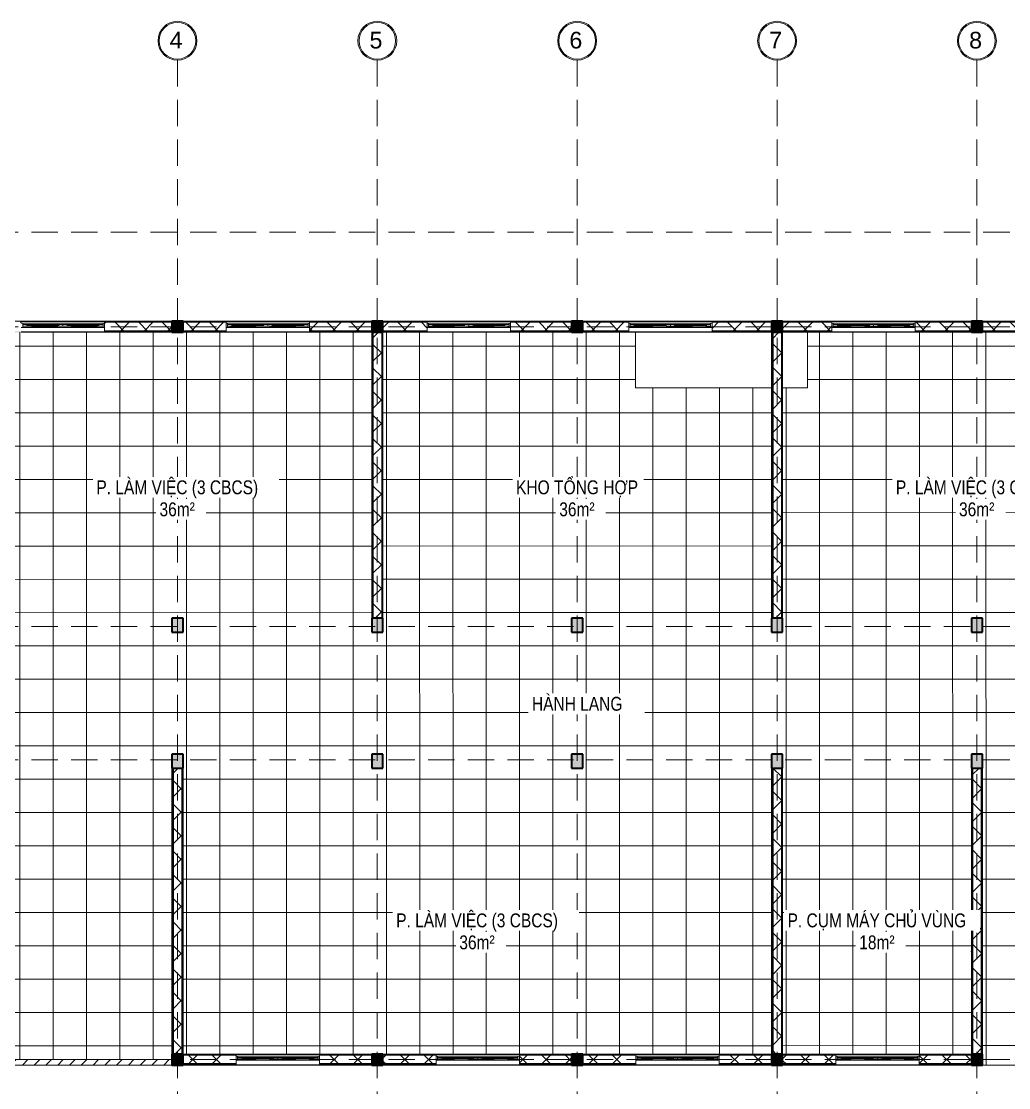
# Model space of a CAD drawing. Header units: millimetres. Extents: x -15725 to 47878, y -10955 to 18700.
# Drawn here: x 8838 to 26621, y -506 to 18700 of the extents above; entities that cross this region are included whole.
import ezdxf

# ---------------------------------------------------------------- set-up
doc = ezdxf.new("R2010")
doc.units = ezdxf.units.MM
doc.linetypes.add('Hidden', pattern=[714.375, 476.25, -238.125])
for name, color, linetype, lineweight in [('A-FLOR', 7, 'Continuous', 9), ('A-FLOR-PATT', 7, 'Continuous', 9), ('A-GLAZ', 7, 'Continuous', 18), ('A-WALL', 7, 'Continuous', 25), ('A-WALL-PATT', 7, 'Continuous', 18), ('G-ANNO-TEXT', 7, 'Continuous', 9), ('S-COLS', 7, 'Continuous', 25), ('S-GRID', 7, 'Continuous', 9), ('S-GRID-IDEN', 7, 'Continuous', 9)]:
    doc.layers.add(name, color=color, linetype=linetype, lineweight=lineweight)
doc.styles.add('Arial_1', font='arial.ttf', dxfattribs={"height": 300})
doc.styles.add('Arial_2', font='arial.ttf', dxfattribs={"width": 0.8, "height": 250})
doc.styles.add('Arial_3', font='arial.ttf', dxfattribs={"width": 0.8, "height": 250})
pattern_1 = [(0, (26776.95, 0), (406.4, 101.6), [33.528, -271.272, 33.528, -271.272, -1625.6]), (0, (26776.95, 0), (406.4, 101.6), [-609.6, 33.528, -576.072, 33.528, -271.272, -711.2]), (0, (26776.95, 0), (406.4, 101.6), [-1524, 33.528, -169.672, 33.528, -474.472]), (120, (26929.35, 50.8), (-291.1882, 301.15272), [33.528, -271.272, 33.528, -271.272, -1625.6]), (120, (26929.35, 50.8), (-291.1882, 301.15272), [-609.6, 33.528, -576.072, 33.528, -271.272, -711.2]), (120, (26929.35, 50.8), (-291.1882, 301.15272), [-1524, 33.528, -169.672, 33.528, -474.472]), (240, (26980.15, 254), (-115.2118, -402.75272), [33.528, -271.272, 33.528, -271.272, -1625.6]), (240, (26980.15, 254), (-115.2118, -402.75272), [-609.6, 33.528, -576.072, 33.528, -271.272, -711.2]), (240, (26980.15, 254), (-115.2118, -402.75272), [-1524, 33.528, -169.672, 33.528, -474.472])]
pattern_2 = [(45, (26776.95, 0), (-212.132, 212.132), []), (135, (26776.95, 0), (-212.132, -212.132), [])]

# ---------------------------------------------------------------- blocks, each defined once
blk = doc.blocks.new('CUA SO 2 CANH NHOM KINH O O THOANG - S1_1500x1800-2404851-05_MẶT BẰNG TẦNG ÁP MÁI')
at = {"layer": 'A-GLAZ'}
for p, q in [((-725, 63), (-750, 63)), ((-725, -13), (-725, 63)), ((-649, 37.5), (-725, 37.5)), ((-725, 37.5), (-725, 12.5)), ((-725, 12.5), (-649, 12.5)), ((-649, 12.5), (-649, 37.5)), ((-76, 27.5), (-649, 27.5)), ((-649, 27.5), (-649, 22.5)), ((-649, 22.5), (-76, 22.5)), ((0, 37.5), (-76, 37.5)), ((-76, 37.5), (-76, 12.5)), ((-76, 22.5), (-76, 27.5)), ((-76, 12.5), (0, 12.5)), ((0, 12.5), (0, 37.5)), ((76, 37.5), (0, 37.5)), ((0, 37.5), (0, 12.5)), ((0, 12.5), (76, 12.5)), ((76, 12.5), (76, 37.5)), ((649, 27.5), (76, 27.5)), ((76, 27.5), (76, 22.5)), ((76, 22.5), (649, 22.5)), ((725, 37.5), (649, 37.5)), ((649, 37.5), (649, 12.5)), ((649, 22.5), (649, 27.5)), ((649, 12.5), (725, 12.5)), ((750, 63), (725, 63)), ((725, 63), (725, -13)), ((725, 12.5), (725, 37.5)), ((-750, -13), (-725, -13)), ((725, -13), (750, -13))]:
    blk.add_line(p, q, dxfattribs=at)
at = {"layer": 'A-GLAZ', "lineweight": 9}
for p, q in [((-725, 63), (725, 63)), ((-649, 37.5), (-76, 37.5)), ((-76, 12.5), (-649, 12.5)), ((76, 37.5), (649, 37.5)), ((649, 12.5), (76, 12.5)), ((725, -13), (-725, -13))]:
    blk.add_line(p, q, dxfattribs=at)
blk = doc.blocks.new('M_Concrete-Rectangular-Column - COT200X200-2391835-05_MẶT BẰNG TẦNG ÁP MÁI')
at = {"layer": 'S-COLS', "lineweight": 35}
blk.add_hatch(color=256, dxfattribs=at).paths.add_polyline_path([(100, -100), (100, 100), (-100, 100), (-100, -100)])
for p, q in [((100, 100), (-100, 100)), ((-100, 100), (-100, -100)), ((100, -100), (100, 100)), ((-100, -100), (100, -100))]:
    blk.add_line(p, q, dxfattribs=at)
blk = doc.blocks.new('M_Concrete-Rectangular-Column - COT200X250-2391840-05_MẶT BẰNG TẦNG ÁP MÁI')
at = {"layer": 'S-COLS', "lineweight": 35}
blk.add_hatch(color=256, dxfattribs=at).paths.add_polyline_path([(100, -125), (100, 125), (-100, 125), (-100, -125)])
for p, q in [((100, 125), (-100, 125)), ((-100, 125), (-100, -125)), ((100, -125), (100, 125)), ((-100, -125), (100, -125))]:
    blk.add_line(p, q, dxfattribs=at)
blk = doc.blocks.new('Grid - TRUC  D1-102336-05_MẶT BẰNG TẦNG ÁP MÁI')
at = {"layer": 'S-GRID-IDEN'}
for radius in [3.5, 3.3]:
    blk.add_circle((0, 0), radius, dxfattribs=at)

msp = doc.modelspace()

# ---------------------------------------------------------------- hatches: boundary and pattern name
at = {"layer": 'A-FLOR-PATT'}
h = msp.add_hatch(dxfattribs=at)
h.set_pattern_fill('FP_6', color=256, style=0, pattern_type=2)
h.set_pattern_definition([(0.0043, (16612.5, 7449.6), (-0.045, 600), []), (90.004, (16612.5, 7449.6), (-600, -0.042), [])])
h.paths.add_polyline_path([(1174, 2450), (1174, 2450), (1174, 2445)])
h.paths.add_polyline_path([(700, 2445), (695, 2450), (450, 2450), (450, 2445), (675, 2445)])
h.paths.add_polyline_path([(26150, -99), (32295, -98), (32295, 94), (37045, 94), (37045, 2445), (37255, 2445), (37265, 7700), (37250, 7700), (37250, 5250), (37050, 5250), (37050, 7700), (33250, 7700), (33250, 10038), (33230, 10041), (33218, 10045), (33207, 10052), (33199, 10058), (33190, 10068), (33180, 10088), (33176, 10100), (33175, 10118), (33179, 10136), (33185, 10150), (33195, 10163), (33205, 10173), (33219, 10182), (33219, 11974), (33250, 11974), (33250, 14800), (29750, 14800), (29750, 11298), (29781, 11306), (30299, 11547), (30346, 11742), (30479, 11458), (30526, 11653), (31075, 11909), (31075, 11904), (31095, 11909), (31095, 11906), (31105, 11909), (31105, 10181), (31123, 10168), (31136, 10155), (31144, 10141), (31148, 10122), (31149, 10103), (31143, 10084), (31134, 10067), (31120, 10053), (31103, 10044), (31090, 10039), (31075, 10038), (31054, 10041), (31044, 10044), (31026, 10057), (31014, 10070), (31005, 10084), (31001, 10100), (29823, 10100), (29820, 10084), (29809, 10067), (29795, 10053), (29779, 10043), (29766, 10039), (29750, 10038), (29750, 7700), (29550, 7700), (29550, 13100), (23000, 13100), (23000, 12100), (22550, 12100), (22550, 7700), (22350, 7700), (22350, 12100), (19900, 12100), (19900, 13100), (15350, 13100), (15350, 7700), (15150, 7700), (15150, 13100), (8150, 13100), (8150, 7700), (7950, 7700), (7950, 10038), (7930, 10041), (7918, 10045), (7907, 10052), (7899, 10058), (7890, 10068), (7880, 10088), (7876, 10099), (7875, 10118), (7879, 10136), (7885, 10150), (7895, 10163), (7905, 10173), (7919, 10182), (7919, 11974), (7950, 11974), (7950, 14800), (4450, 14800), (4450, 13406), (5450, 13406), (5450, 13106), (4450, 13106), (4450, 10314), (4589, 10314), (4589, 6600), (-1200, 6600), (-1200, 8800), (-4026, 8800), (-4050, 4400), (-1200, 4400), (-1200, 6600), (4589, 6600), (4589, 2885), (1174, 2885), (1174, 2450), (700, 2450), (700, 538), (700, 94), (5450, 94), (5450, 0), (11550, 0), (11550, 5500), (11750, 5500), (11750, 100), (22350, 100), (22350, 5500), (22550, 5500), (22550, 100), (25950, 100), (25950, 5500), (26150, 5500), (26150, -85)])
h.paths.add_polyline_path([(37045, 2445), (37045, 2795), (37050, 2795), (37050, 3400), (37150, 3400), (37150, 2795), (37145, 2795), (37145, 2545), (37109, 2509)])
h.paths.add_polyline_path([(29750, 5250), (29550, 5250), (29550, 5500), (29750, 5500)])
h.paths.add_polyline_path([(33435, 5250), (33250, 5250), (33250, 5500), (33450, 5500), (33450, 5250)])
h.paths.add_polyline_path([(15350, 5250), (15150, 5250), (15150, 5500), (15350, 5500), (15350, 5400)])
h.paths.add_polyline_path([(8150, 5250), (7950, 5250), (7950, 5500), (8150, 5500)])
h.paths.add_polyline_path([(18950, 5250), (18750, 5250), (18750, 5500), (18950, 5500), (18950, 5400)])
h.paths.add_polyline_path([(25965, 7700), (25950, 7700), (25950, 7950), (26150, 7950), (26150, 7700), (26135, 7700)])
h.paths.add_polyline_path([(18950, 7700), (18750, 7700), (18750, 7950), (18950, 7950), (18950, 7800)])
h.paths.add_polyline_path([(11550, 7700), (11550, 7950), (11750, 7950), (11750, 7700)])
h.paths.add_polyline_path([(37250, 7900), (37265, 7900), (37270, 10470), (37250, 10470), (37250, 9857)])
h.paths.add_polyline_path([(33450, 7900), (34550, 7900), (34550, 8500), (34650, 8500), (34650, 9300), (34550, 9300), (34550, 9400), (34350, 9400), (34350, 9500), (37050, 9500), (37050, 9502), (33450, 9502), (33451, 9500), (33550, 9500), (33550, 9400), (33450, 9400), (33450, 7950)])
h.paths.add_polyline_path([(37050, 7900), (37050, 7903), (35000, 7903), (35000, 8452), (34650, 8452), (34650, 7900), (36261, 7900)])
h.paths.add_polyline_path([(31925, 10038), (31904, 10041), (31889, 10047), (31878, 10055), (31867, 10066), (31858, 10081), (31853, 10094), (31851, 10113), (31853, 10130), (31859, 10146), (31870, 10162), (31880, 10171), (31895, 10181), (31895, 11974), (31956, 11974), (31957, 10180), (31973, 10170), (31983, 10159), (31993, 10144), (31998, 10131), (32000, 10113), (31998, 10095), (31991, 10079), (31981, 10063), (31974, 10056), (31956, 10044), (31941, 10039)])
h.paths.add_polyline_path([(6625, 10038), (6604, 10041), (6589, 10047), (6578, 10055), (6567, 10066), (6558, 10081), (6553, 10094), (6551, 10113), (6553, 10130), (6559, 10146), (6570, 10162), (6580, 10171), (6595, 10181), (6595, 11974), (6656, 11974), (6657, 10180), (6673, 10170), (6683, 10159), (6693, 10144), (6698, 10131), (6700, 10113), (6698, 10095), (6691, 10079), (6681, 10063), (6674, 10056), (6656, 10044), (6641, 10039)])
h.paths.add_polyline_path([(4250, 10314), (4250, 13106), (700, 13106), (700, 10750), (1174, 10750), (1174, 10314), (4065, 10314)])
h.paths.add_polyline_path([(37270, 10570), (37275, 13300), (37250, 13300), (37250, 10570)])
h.paths.add_polyline_path([(450, 10750), (695, 10750), (700, 10755), (450, 10755)])
h.paths.add_polyline_path([(17648, 13300), (29550, 13301), (29550, 13301), (8150, 13302), (8150, 13300), (16148, 13300)])
h.paths.add_polyline_path([(4250, 13406), (4250, 15000), (4250, 15000), (4250, 13406)])
h.paths.add_polyline_path([(33449, 15000), (33449, 15000), (33449, 15000)])
at = {"layer": 'A-WALL-PATT', "lineweight": 9}
h = msp.add_hatch(dxfattribs=at)
h.set_pattern_fill('FP_2', color=256, style=0, pattern_type=2)
h.set_pattern_definition(pattern_1)
h.paths.add_polyline_path([(29483, 13285), (29550, 13285), (29550, 13300), (28478, 13300), (28478, 13285)])
h.paths.add_polyline_path([(8838, 13285), (8838, 13300), (8150, 13300), (8150, 13285)])
h.paths.add_polyline_path([(10338, 13285), (11550, 13285), (11550, 13300), (10338, 13300)])
h.paths.add_polyline_path([(11750, 13285), (12528, 13285), (12528, 13300), (11750, 13300), (11750, 13295)])
h.paths.add_polyline_path([(15350, 13285), (16148, 13285), (16148, 13300), (15350, 13300), (15350, 13294)])
h.paths.add_polyline_path([(15150, 13285), (15150, 13300), (14028, 13300), (14028, 13285)])
h.paths.add_polyline_path([(25950, 13285), (25950, 13300), (24938, 13300), (24938, 13285), (24964, 13285)])
h.paths.add_polyline_path([(26978, 13285), (26978, 13300), (26150, 13300), (26150, 13285)])
h.paths.add_polyline_path([(17648, 13285), (18750, 13285), (18750, 13300), (17648, 13300)])
h.paths.add_polyline_path([(22705, 13285), (23438, 13285), (23438, 13300), (22550, 13300), (22550, 13285)])
h.paths.add_polyline_path([(18950, 13285), (19778, 13285), (19778, 13300), (18950, 13300), (18950, 13294)])
h.paths.add_polyline_path([(22350, 13285), (22350, 13300), (21278, 13300), (21278, 13285)])
h = msp.add_hatch(dxfattribs=at)
h.set_pattern_fill('FP_3', color=256, style=0, pattern_type=2)
h.set_pattern_definition(pattern_2)
h.paths.add_polyline_path([(29550, 13115), (29550, 13285), (28478, 13285), (28478, 13115), (29483, 13115)])
h.paths.add_polyline_path([(8838, 13115), (8838, 13285), (8150, 13285), (8150, 13115)])
h.paths.add_polyline_path([(10338, 13115), (11550, 13115), (11550, 13285), (10338, 13285), (10338, 13200)])
h.paths.add_polyline_path([(11750, 13115), (12528, 13115), (12528, 13285), (11750, 13285), (11750, 13145)])
h.paths.add_polyline_path([(14028, 13115), (15150, 13115), (15150, 13285), (14028, 13285), (14028, 13200)])
h.paths.add_polyline_path([(15350, 13115), (16148, 13115), (16148, 13285), (15350, 13285), (15350, 13117)])
h.paths.add_polyline_path([(17648, 13115), (18750, 13115), (18750, 13285), (17648, 13285), (17648, 13200)])
h.paths.add_polyline_path([(25950, 13115), (25950, 13285), (24938, 13285), (24938, 13115), (24964, 13115)])
h.paths.add_polyline_path([(26978, 13115), (26978, 13285), (26150, 13285), (26150, 13115)])
h.paths.add_polyline_path([(18950, 13115), (19778, 13115), (19778, 13285), (18950, 13285), (18950, 13167)])
h.paths.add_polyline_path([(23438, 13115), (23438, 13285), (22550, 13285), (22550, 13115), (22705, 13115)])
h.paths.add_polyline_path([(21278, 13115), (22350, 13115), (22350, 13285), (21278, 13285), (21278, 13200)])
h = msp.add_hatch(dxfattribs=at)
h.set_pattern_fill('FP_2', color=256, style=0, pattern_type=2)
h.set_pattern_definition(pattern_1)
h.paths.add_polyline_path([(19778, 13100), (19778, 13115), (18950, 13115), (18950, 13100)])
h.paths.add_polyline_path([(8150, 13100), (8838, 13100), (8838, 13115), (8150, 13115)])
h.paths.add_polyline_path([(29483, 13100), (29550, 13100), (29550, 13115), (28478, 13115), (28478, 13100)])
h.paths.add_polyline_path([(10338, 13100), (11550, 13100), (11550, 13115), (10338, 13115)])
h.paths.add_polyline_path([(11750, 13100), (12528, 13100), (12528, 13115), (11750, 13115), (11750, 13110)])
h.paths.add_polyline_path([(25950, 13100), (25950, 13115), (24938, 13115), (24938, 13100), (24964, 13100)])
h.paths.add_polyline_path([(26978, 13100), (26978, 13115), (26150, 13115), (26150, 13100)])
h.paths.add_polyline_path([(14028, 13100), (15150, 13100), (15150, 13115), (14028, 13115)])
h.paths.add_polyline_path([(15350, 13100), (16148, 13100), (16148, 13115), (15350, 13115)])
h.paths.add_polyline_path([(23438, 13100), (23438, 13115), (22550, 13115), (22550, 13100), (22705, 13100)])
h.paths.add_polyline_path([(17648, 13100), (18750, 13100), (18750, 13115), (17648, 13115)])
h.paths.add_polyline_path([(21278, 13100), (22350, 13100), (22350, 13115), (21278, 13115)])
h = msp.add_hatch(dxfattribs=at)
h.set_pattern_fill('FP_2', color=256, style=0, pattern_type=2)
h.set_pattern_definition(pattern_1)
h.paths.add_polyline_path([(15150, 7950), (15165, 7950), (15165, 13100), (15150, 13100), (15150, 11928)])
h = msp.add_hatch(dxfattribs=at)
h.set_pattern_fill('FP_3', color=256, style=0, pattern_type=2)
h.set_pattern_definition(pattern_2)
h.paths.add_polyline_path([(15165, 7950), (15335, 7950), (15335, 13100), (15165, 13100), (15165, 11928)])
h = msp.add_hatch(dxfattribs=at)
h.set_pattern_fill('FP_2', color=256, style=0, pattern_type=2)
h.set_pattern_definition(pattern_1)
h.paths.add_polyline_path([(15335, 7950), (15350, 7950), (15350, 13100), (15335, 13100), (15335, 11928)])
h = msp.add_hatch(dxfattribs=at)
h.set_pattern_fill('FP_2', color=256, style=0, pattern_type=2)
h.set_pattern_definition(pattern_1)
h.paths.add_polyline_path([(22350, 7950), (22365, 7950), (22365, 13100), (22350, 13100), (22350, 11928)])
h = msp.add_hatch(dxfattribs=at)
h.set_pattern_fill('FP_3', color=256, style=0, pattern_type=2)
h.set_pattern_definition(pattern_2)
h.paths.add_polyline_path([(22535, 7950), (22535, 13100), (22365, 13100), (22365, 7950), (22530, 7950)])
h = msp.add_hatch(dxfattribs=at)
h.set_pattern_fill('FP_2', color=256, style=0, pattern_type=2)
h.set_pattern_definition(pattern_1)
h.paths.add_polyline_path([(22550, 7950), (22550, 13100), (22535, 13100), (22535, 7950)])
h = msp.add_hatch(dxfattribs=at)
h.set_pattern_fill('FP_2', color=256, style=0, pattern_type=2)
h.set_pattern_definition(pattern_1)
h.paths.add_polyline_path([(11565, 100), (11565, 5250), (11550, 5250), (11550, 100)])
h = msp.add_hatch(dxfattribs=at)
h.set_pattern_fill('FP_3', color=256, style=0, pattern_type=2)
h.set_pattern_definition(pattern_2)
h.paths.add_polyline_path([(11735, 100), (11735, 5250), (11565, 5250), (11565, 100)])
h = msp.add_hatch(dxfattribs=at)
h.set_pattern_fill('FP_2', color=256, style=0, pattern_type=2)
h.set_pattern_definition(pattern_1)
h.paths.add_polyline_path([(11735, 100), (11750, 100), (11750, 5250), (11735, 5250), (11735, 3644)])
h = msp.add_hatch(dxfattribs=at)
h.set_pattern_fill('FP_2', color=256, style=0, pattern_type=2)
h.set_pattern_definition(pattern_1)
h.paths.add_polyline_path([(22350, 100), (22365, 100), (22365, 5250), (22350, 5250), (22350, 3644)])
h = msp.add_hatch(dxfattribs=at)
h.set_pattern_fill('FP_3', color=256, style=0, pattern_type=2)
h.set_pattern_definition(pattern_2)
h.paths.add_polyline_path([(22535, 100), (22535, 5250), (22365, 5250), (22365, 100)])
h = msp.add_hatch(dxfattribs=at)
h.set_pattern_fill('FP_2', color=256, style=0, pattern_type=2)
h.set_pattern_definition(pattern_1)
h.paths.add_polyline_path([(22535, 100), (22550, 100), (22550, 5250), (22535, 5250), (22535, 3644)])
h = msp.add_hatch(dxfattribs=at)
h.set_pattern_fill('FP_2', color=256, style=0, pattern_type=2)
h.set_pattern_definition(pattern_1)
h.paths.add_polyline_path([(25950, 100), (25965, 100), (25965, 5250), (25950, 5250), (25950, 3644)])
h = msp.add_hatch(dxfattribs=at)
h.set_pattern_fill('FP_3', color=256, style=0, pattern_type=2)
h.set_pattern_definition(pattern_2)
h.paths.add_polyline_path([(26135, 100), (26135, 5250), (25965, 5250), (25965, 100)])
h = msp.add_hatch(dxfattribs=at)
h.set_pattern_fill('FP_2', color=256, style=0, pattern_type=2)
h.set_pattern_definition(pattern_1)
h.paths.add_polyline_path([(26150, 100), (26150, 5250), (26135, 5250), (26135, 100)])
h = msp.add_hatch(dxfattribs=at)
h.set_pattern_fill('FP_1', color=256, style=0, pattern_type=2)
h.set_pattern_definition([(45, (26776.95, 0), (-106.066, 106.066), [])])
h.paths.add_polyline_path([(11550, -100), (11550, 0), (4200, 0), (4200, -100), (11408, -100)])
h = msp.add_hatch(dxfattribs=at)
h.set_pattern_fill('FP_2', color=256, style=0, pattern_type=2)
h.set_pattern_definition(pattern_1)
h.paths.add_polyline_path([(25008, 85), (25950, 85), (25950, 100), (25008, 100)])
h.paths.add_polyline_path([(12708, 85), (12708, 100), (11750, 100), (11750, 85)])
h.paths.add_polyline_path([(15350, 85), (16308, 85), (16308, 100), (15350, 100), (15350, 93)])
h.paths.add_polyline_path([(15150, 85), (15150, 100), (14208, 100), (14208, 85)])
h.paths.add_polyline_path([(23508, 85), (23508, 100), (22550, 100), (22550, 85), (22705, 85)])
h.paths.add_polyline_path([(21408, 85), (22350, 85), (22350, 100), (21408, 100)])
h.paths.add_polyline_path([(18950, 85), (19908, 85), (19908, 100), (18950, 100), (18950, 92)])
h.paths.add_polyline_path([(17808, 85), (18750, 85), (18750, 100), (17808, 100)])
h = msp.add_hatch(dxfattribs=at)
h.set_pattern_fill('FP_3', color=256, style=0, pattern_type=2)
h.set_pattern_definition(pattern_2)
h.paths.add_polyline_path([(11750, -85), (12708, -85), (12708, 85), (11750, 85), (11750, 82)])
h.paths.add_polyline_path([(19908, -85), (19908, 85), (18950, 85), (18950, -85)])
h.paths.add_polyline_path([(17808, -85), (18750, -85), (18750, 85), (17808, 85), (17808, 0)])
h.paths.add_polyline_path([(25008, -85), (25950, -85), (25950, 85), (25008, 85), (25008, 0)])
h.paths.add_polyline_path([(22550, -85), (23508, -85), (23508, 85), (22550, 85), (22550, 82)])
h.paths.add_polyline_path([(22350, -85), (22350, 85), (21408, 85), (21408, -85)])
h.paths.add_polyline_path([(15350, -85), (16308, -85), (16308, 85), (15350, 85), (15350, -46)])
h.paths.add_polyline_path([(14208, -85), (15150, -85), (15150, 85), (14208, 85), (14208, 0)])
h = msp.add_hatch(dxfattribs=at)
h.set_pattern_fill('FP_2', color=256, style=0, pattern_type=2)
h.set_pattern_definition(pattern_1)
h.paths.add_polyline_path([(11750, -100), (12708, -100), (12708, -85), (11750, -85), (11750, -98)])
h.paths.add_polyline_path([(15350, -100), (16308, -100), (16308, -85), (15350, -85), (15350, -92)])
h.paths.add_polyline_path([(15150, -100), (15150, -85), (14208, -85), (14208, -100)])
h.paths.add_polyline_path([(25008, -100), (25950, -100), (25950, -85), (25008, -85)])
h.paths.add_polyline_path([(22705, -100), (23508, -100), (23508, -85), (22550, -85), (22550, -100)])
h.paths.add_polyline_path([(21408, -100), (22350, -100), (22350, -85), (21408, -85)])
h.paths.add_polyline_path([(19908, -100), (19908, -85), (18950, -85), (18950, -100)])
h.paths.add_polyline_path([(18750, -100), (18750, -85), (17808, -85), (17808, -100)])

# ---------------------------------------------------------------- linework, layer by layer
at = {"layer": 'A-FLOR'}
for p, q in [((29550, 13301), (8150, 13302)), ((19900, 12100), (19900, 13100)), ((23000, 13100), (23000, 12100)), ((22350, 12100), (19900, 12100)), ((23000, 12100), (22550, 12100)), ((5450, -100), (11550, -100)), ((26150, -99), (32295, -98))]:
    msp.add_line(p, q, dxfattribs=at)
at = {"layer": 'A-WALL'}
for p, q in [((8838, 13300), (10338, 13300)), ((12528, 13300), (14028, 13300)), ((16148, 13300), (17648, 13300)), ((19778, 13300), (21278, 13300)), ((23438, 13300), (24938, 13300)), ((10338, 13100), (8838, 13100)), ((14028, 13100), (12528, 13100)), ((17648, 13100), (16148, 13100)), ((21278, 13100), (19778, 13100)), ((24938, 13100), (23438, 13100)), ((12708, 100), (14208, 100)), ((16308, 100), (17808, 100)), ((19908, 100), (21408, 100)), ((23508, 100), (25008, 100)), ((14208, -100), (12708, -100)), ((17808, -100), (16308, -100)), ((21408, -100), (19908, -100)), ((25008, -100), (23508, -100))]:
    msp.add_line(p, q, dxfattribs=at)
at = {"layer": 'A-WALL', "lineweight": 18}
for p, q in [((11550, 13300), (10338, 13300)), ((10338, 13300), (10338, 13100)), ((12528, 13300), (11750, 13300)), ((12528, 13100), (12528, 13300)), ((15150, 13300), (14028, 13300)), ((14028, 13300), (14028, 13100)), ((16148, 13300), (15350, 13300)), ((16148, 13100), (16148, 13300)), ((18750, 13300), (17648, 13300)), ((17648, 13300), (17648, 13100)), ((19778, 13300), (18950, 13300)), ((19778, 13100), (19778, 13300)), ((22350, 13300), (21278, 13300)), ((21278, 13300), (21278, 13100)), ((23438, 13300), (22550, 13300)), ((23438, 13100), (23438, 13300)), ((25950, 13300), (24938, 13300)), ((24938, 13300), (24938, 13100)), ((26978, 13300), (26150, 13300)), ((10338, 13100), (11550, 13100)), ((11750, 13100), (12528, 13100)), ((14028, 13100), (15150, 13100)), ((15150, 13100), (15150, 7950)), ((15350, 13100), (16148, 13100)), ((15350, 7950), (15350, 13100)), ((17648, 13100), (18750, 13100)), ((18950, 13100), (19778, 13100)), ((21278, 13100), (22350, 13100)), ((22350, 13100), (22350, 7950)), ((22550, 13100), (23438, 13100)), ((22550, 7950), (22550, 13100)), ((24938, 13100), (25950, 13100)), ((26150, 13100), (26978, 13100)), ((11550, 5250), (11550, 100)), ((11750, 100), (11750, 5250)), ((22350, 5250), (22350, 100)), ((22550, 100), (22550, 5250)), ((25950, 5250), (25950, 100)), ((26150, 100), (26150, 5250)), ((11550, 0), (4200, 0)), ((12708, 100), (11750, 100)), ((12708, -100), (12708, 100)), ((15150, 100), (14208, 100)), ((14208, 100), (14208, -100)), ((16308, 100), (15350, 100)), ((16308, -100), (16308, 100)), ((18750, 100), (17808, 100)), ((17808, 100), (17808, -100)), ((19908, 100), (18950, 100)), ((19908, -100), (19908, 100)), ((22350, 100), (21408, 100)), ((21408, 100), (21408, -100)), ((23508, 100), (22550, 100)), ((23508, -100), (23508, 100)), ((25950, 100), (25008, 100)), ((25008, 100), (25008, -100)), ((4200, -100), (11550, -100)), ((11750, -100), (12708, -100)), ((14208, -100), (15150, -100)), ((15350, -100), (16308, -100)), ((17808, -100), (18750, -100)), ((18950, -100), (19908, -100)), ((21408, -100), (22350, -100)), ((22550, -100), (23508, -100)), ((25008, -100), (25950, -100))]:
    msp.add_line(p, q, dxfattribs=at)
at = {"layer": 'A-WALL', "lineweight": 35}
for p, q in [((11550, 13285), (10338, 13285)), ((12528, 13285), (11750, 13285)), ((15150, 13285), (14028, 13285)), ((16148, 13285), (15350, 13285)), ((18750, 13285), (17648, 13285)), ((19778, 13285), (18950, 13285)), ((22350, 13285), (21278, 13285)), ((23438, 13285), (22550, 13285)), ((25950, 13285), (24938, 13285)), ((26978, 13285), (26150, 13285)), ((11550, 13115), (10338, 13115)), ((12528, 13115), (11750, 13115)), ((15150, 13115), (14028, 13115)), ((15165, 13100), (15165, 7950)), ((15335, 13100), (15335, 7950)), ((16148, 13115), (15350, 13115)), ((18750, 13115), (17648, 13115)), ((19778, 13115), (18950, 13115)), ((22350, 13115), (21278, 13115)), ((22365, 13100), (22365, 7950)), ((22535, 13100), (22535, 7950)), ((23438, 13115), (22550, 13115)), ((25950, 13115), (24938, 13115)), ((26978, 13115), (26150, 13115)), ((11565, 5250), (11565, 100)), ((11735, 5250), (11735, 100)), ((22365, 5250), (22365, 100)), ((22535, 5250), (22535, 100)), ((25965, 5250), (25965, 100)), ((26135, 5250), (26135, 100)), ((12708, 85), (11750, 85)), ((15150, 85), (14208, 85)), ((16308, 85), (15350, 85)), ((18750, 85), (17808, 85)), ((19908, 85), (18950, 85)), ((22350, 85), (21408, 85)), ((23508, 85), (22550, 85)), ((25950, 85), (25008, 85)), ((12708, -85), (11750, -85)), ((15150, -85), (14208, -85)), ((16308, -85), (15350, -85)), ((18750, -85), (17808, -85)), ((19908, -85), (18950, -85)), ((22350, -85), (21408, -85)), ((23508, -85), (22550, -85)), ((25950, -85), (25008, -85))]:
    msp.add_line(p, q, dxfattribs=at)
at = {"layer": 'S-GRID', "linetype": 'Hidden'}
for p, q in [((11650, 18000), (11650, -3000)), ((15250, 18000), (15250, -3000)), ((18850, 18000), (18850, -3000)), ((22450, 18000), (22450, -3000)), ((26050, 18000), (26050, -3000)), ((39500, 14900), (-3000, 14900)), ((39500, 13200), (-3000, 13200)), ((39500, 7800), (-3000, 7800)), ((39500, 5400), (-3000, 5400)), ((39500, 0), (-3000, 0))]:
    msp.add_line(p, q, dxfattribs=at)

# ---------------------------------------------------------------- block references
at = {"layer": 'A-GLAZ', "lineweight": 9}
for p in [(9588, 13200), (13278, 13200), (16898, 13200), (20528, 13200), (24188, 13200), (13458, 0), (17058, 0), (20658, 0), (24258, 0)]:
    msp.add_blockref('CUA SO 2 CANH NHOM KINH O O THOANG - S1_1500x1800-2404851-05_MẶT BẰNG TẦNG ÁP MÁI', p, dxfattribs=at)
at = {"layer": 'S-COLS', "lineweight": 35}
for name, p in [('M_Concrete-Rectangular-Column - COT200X200-2391835-05_MẶT BẰNG TẦNG ÁP MÁI', (11650, 13200)), ('M_Concrete-Rectangular-Column - COT200X200-2391835-05_MẶT BẰNG TẦNG ÁP MÁI', (15250, 13200)), ('M_Concrete-Rectangular-Column - COT200X200-2391835-05_MẶT BẰNG TẦNG ÁP MÁI', (18850, 13200)), ('M_Concrete-Rectangular-Column - COT200X200-2391835-05_MẶT BẰNG TẦNG ÁP MÁI', (22450, 13200)), ('M_Concrete-Rectangular-Column - COT200X200-2391835-05_MẶT BẰNG TẦNG ÁP MÁI', (26050, 13200)), ('M_Concrete-Rectangular-Column - COT200X250-2391840-05_MẶT BẰNG TẦNG ÁP MÁI', (11650, 7825)), ('M_Concrete-Rectangular-Column - COT200X250-2391840-05_MẶT BẰNG TẦNG ÁP MÁI', (15250, 7825)), ('M_Concrete-Rectangular-Column - COT200X250-2391840-05_MẶT BẰNG TẦNG ÁP MÁI', (18850, 7825)), ('M_Concrete-Rectangular-Column - COT200X250-2391840-05_MẶT BẰNG TẦNG ÁP MÁI', (22450, 7825)), ('M_Concrete-Rectangular-Column - COT200X250-2391840-05_MẶT BẰNG TẦNG ÁP MÁI', (26050, 7825)), ('M_Concrete-Rectangular-Column - COT200X250-2391840-05_MẶT BẰNG TẦNG ÁP MÁI', (11650, 5375)), ('M_Concrete-Rectangular-Column - COT200X250-2391840-05_MẶT BẰNG TẦNG ÁP MÁI', (15250, 5375)), ('M_Concrete-Rectangular-Column - COT200X250-2391840-05_MẶT BẰNG TẦNG ÁP MÁI', (18850, 5375)), ('M_Concrete-Rectangular-Column - COT200X250-2391840-05_MẶT BẰNG TẦNG ÁP MÁI', (22450, 5375)), ('M_Concrete-Rectangular-Column - COT200X250-2391840-05_MẶT BẰNG TẦNG ÁP MÁI', (26050, 5375)), ('M_Concrete-Rectangular-Column - COT200X200-2391835-05_MẶT BẰNG TẦNG ÁP MÁI', (11650, 0)), ('M_Concrete-Rectangular-Column - COT200X200-2391835-05_MẶT BẰNG TẦNG ÁP MÁI', (15250, 0)), ('M_Concrete-Rectangular-Column - COT200X200-2391835-05_MẶT BẰNG TẦNG ÁP MÁI', (18850, 0)), ('M_Concrete-Rectangular-Column - COT200X200-2391835-05_MẶT BẰNG TẦNG ÁP MÁI', (22450, 0)), ('M_Concrete-Rectangular-Column - COT200X200-2391835-05_MẶT BẰNG TẦNG ÁP MÁI', (26050, 0))]:
    msp.add_blockref(name, p, dxfattribs=at)
at = {"layer": 'S-GRID-IDEN', "xscale": 99.99999999999993, "yscale": 99.99999999999993, "zscale": 99.99999999999993, "rotation": 180}
for p in [(11650, 18350), (15250, 18350), (18850, 18350), (22450, 18350), (26050, 18350)]:
    msp.add_blockref('Grid - TRUC  D1-102336-05_MẶT BẰNG TẦNG ÁP MÁI', p, dxfattribs=at)

# ---------------------------------------------------------------- next in the draw order: texts
at = {"layer": 'G-ANNO-TEXT', "char_height": 250, "attachment_point": 1, "style": 'Arial_2', "bg_fill": 3, "box_fill_scale": 1.25, "bg_fill_color": 256, "bg_fill_true_color": 13158600, "bg_fill_transparency": 0}
for s, insert, width in [('P. LÀM VI', (10190, 10432), 1520), ('KHO T', (17749, 10432), 1038.99), ('P. LÀM VI', (24590, 10432), 1520), ('HÀNH LANG', (18035, 6533), 1968.94), ('P. LÀM VI', (15590, 2632), 1520), ('P. C', (22639, 2632), 660.59)]:
    msp.add_mtext(s, dxfattribs=dict(at, insert=insert, width=width))
at = {"layer": 'S-GRID-IDEN', "char_height": 300, "width": 288.61, "attachment_point": 1, "style": 'Arial_1', "bg_fill": 3, "box_fill_scale": 1.25, "bg_fill_color": 256, "bg_fill_true_color": 13158600, "bg_fill_transparency": 0}
for s, insert in [('4', (11509, 18511)), ('5', (15109, 18511)), ('6', (18709, 18511)), ('7', (22309, 18511)), ('8', (25909, 18511))]:
    msp.add_mtext(s, dxfattribs=dict(at, insert=insert))

# ---------------------------------------------------------------- next in the draw order: texts
at = {"layer": 'G-ANNO-TEXT', "char_height": 250, "attachment_point": 1, "style": 'Arial_3', "bg_fill": 3, "box_fill_scale": 1.25, "bg_fill_color": 256, "bg_fill_true_color": 13158600, "bg_fill_transparency": 0}
for s, insert, width in [('\\fArial|b0|i0|c254|p34|;\\W.8;Ệ', (11444, 10432), 224.47), ('\\fArial|b0|i0|c254|p34|;\\W.8;Ổ', (18606, 10432), 262.95), ('\\fArial|b0|i0|c254|p34|;\\W.8;Ệ', (25844, 10432), 224.47), ('\\fArial|b0|i0|c254|p34|;\\W.8;Ệ', (16844, 2632), 224.47), ('\\fArial|b0|i0|c254|p34|;\\W.8;Ụ', (23184, 2632), 243.71)]:
    msp.add_mtext(s, dxfattribs=dict(at, insert=insert, width=width))

# ---------------------------------------------------------------- next in the draw order: texts
at = {"layer": 'G-ANNO-TEXT', "char_height": 250, "attachment_point": 1, "style": 'Arial_2', "bg_fill": 3, "box_fill_scale": 1.25, "bg_fill_color": 256, "bg_fill_true_color": 13158600, "bg_fill_transparency": 0}
for s, insert, width in [('C (3 CBCS)', (11629, 10432), 1789.37), ('NG H', (18823, 10432), 846.58), ('C (3 CBCS)', (26029, 10432), 1789.37), ('C (3 CBCS)', (17029, 2632), 1789.37), ('M MÁY CH', (23385, 2632), 1680.34)]:
    msp.add_mtext(s, dxfattribs=dict(at, insert=insert, width=width))

# ---------------------------------------------------------------- next in the draw order: texts
at = {"layer": 'G-ANNO-TEXT', "char_height": 250, "attachment_point": 1, "bg_fill": 3, "box_fill_scale": 1.25, "bg_fill_color": 256, "bg_fill_true_color": 13158600, "bg_fill_transparency": 0}
for s, insert, width, style in [('\\fArial|b0|i0|c254|p34|;\\W.8;Ợ', (19522, 10432), 288.61, 'Arial_3'), ('36m²', (11327, 10036), 776.03, 'Arial_2'), ('36m²', (25727, 10036), 776.03, 'Arial_2'), ('\\fArial|b0|i0|c254|p34|;\\W.8;Ủ', (24771, 2632), 243.71, 'Arial_3'), ('36m²', (16727, 2236), 776.03, 'Arial_2')]:
    msp.add_mtext(s, dxfattribs=dict(at, insert=insert, width=width, style=style))

# ---------------------------------------------------------------- next in the draw order: texts
at = {"layer": 'G-ANNO-TEXT', "char_height": 250, "attachment_point": 1, "style": 'Arial_2', "bg_fill": 3, "box_fill_scale": 1.25, "bg_fill_color": 256, "bg_fill_true_color": 13158600, "bg_fill_transparency": 0}
for s, insert, width in [('P', (19760, 10432), 224.47), ('36m²', (18527, 10036), 776.03), (' VÙNG', (24972, 2632), 1071.05), ('18m²', (23930, 2236), 776.03)]:
    msp.add_mtext(s, dxfattribs=dict(at, insert=insert, width=width))

doc.saveas('drawing.dxf')
